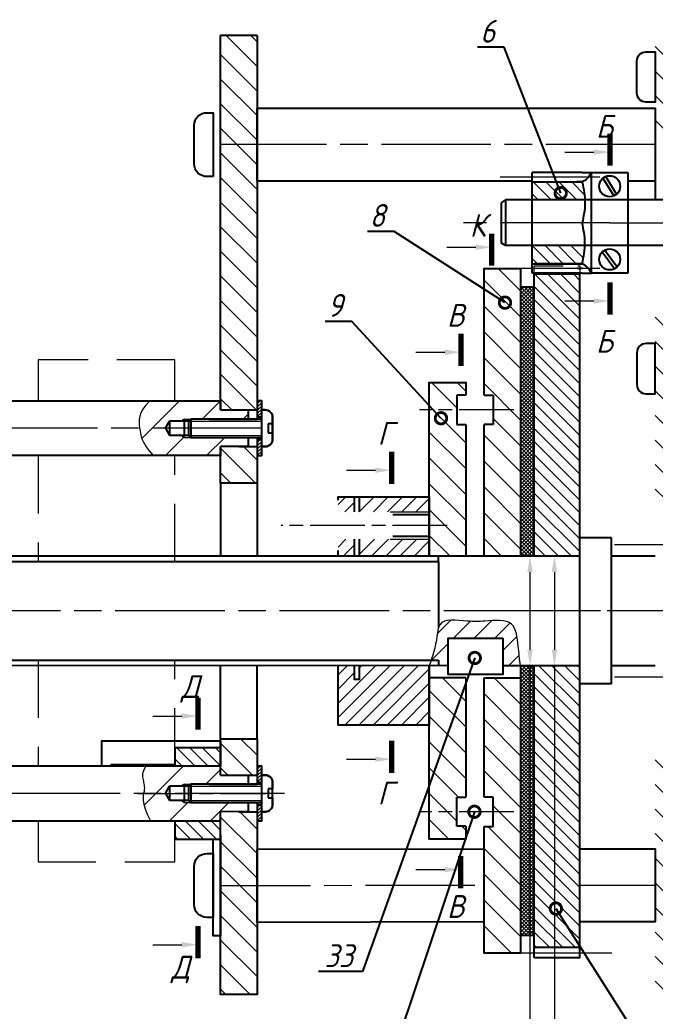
# Model space of a CAD drawing. Header units: millimetres. Extents: x 0 to 841, y 0 to 594.
# Drawn here: x 348.9 to 488.1, y 210.9 to 428 of the extents above; entities that cross this region are included whole.
import ezdxf
from ezdxf import colors
from ezdxf.entities.mleader import LeaderData, LeaderLine
from ezdxf.math import Vec2, Vec3

# ---------------------------------------------------------------- set-up
doc = ezdxf.new("R2010")
doc.units = ezdxf.units.MM
for name, pattern in [('AM_ISO08W050', [18, 12, -1.5, 3, -1.5]), ('AM_ISO08W050x2', [9, 6, -0.75, 1.5, -0.75]), ('HIDDEN', [9.525, 6.35, -3.175])]:
    doc.linetypes.add(name, pattern=pattern)
doc.layers.get('0').update_dxf_attribs({"lineweight": 80})
for name, color, linetype, lineweight in [('AM_0', 7, 'Continuous', 25), ('AM_4', 3, 'Continuous', 9), ('AM_5', 3, 'Continuous', 9), ('AM_7', 4, 'AM_ISO08W050', 9), ('AM_8', 1, 'Continuous', 9), ('OSN25', 2, 'Continuous', 9), ('окружности', 100, 'HIDDEN', 9), ('основные', 7, 'Continuous', 25), ('оч жирные', 7, 'Continuous', 70)]:
    doc.layers.add(name, color=color, linetype=linetype, lineweight=lineweight)
doc.styles.get("Standard").update_dxf_attribs({"font": 'geniso.shx', "oblique": 15})
doc.dimstyles.new('AM_GOST$0', dxfattribs={"dimtxt": 3.5, "dimasz": 3.5, "dimexe": 1, "dimexo": 1, "dimgap": 1.5, "dimtad": 1, "dimtoh": 1, "dimtxsty": 'Standard', "dimcen": 0, "dimclrd": 256, "dimclre": 256, "dimclrt": 2, "dimadec": 0, "dimazin": 2, "dimtp": 0.1, "dimtm": 0.1, "dimtfac": 0.71, "dimtmove": 0, "dimatfit": 3, "dimfxl": 1, "dimtolj": 1, "dimlwd": -1, "dimlwe": -1, "dimarcsym": 1})
pattern_1 = [(315, (-148.3722, 257.1273), (0.7071068, 0.7071068), [])]
pattern_2 = [(315, (-294.718, 1469.2134), (0.7071068, 0.7071068), [])]
pattern_3 = [(45, (-156.80394, -149.65452), (-0.1767767, 0.1767767), [])]
pattern_4 = [(45, (-156.80394, -109.66498), (-0.1767767, 0.1767767), [])]

# ---------------------------------------------------------------- blocks, each defined once
blk = doc.blocks.new('GENZOON8270P5')
at = {"layer": 'AM_8'}
h = blk.add_hatch(dxfattribs=at)
h.set_pattern_fill('ANSI31', color=256, scale=0.6, angle=270, style=0)
h.set_pattern_definition([(315, (-294.718, 1469.2134), (1.3470384, 1.3470384), [])])
h.paths.add_polyline_path([(51.63, 15.66), (51.63, 21.24), (51.63, 21.53), (51.63, 24.53), (51.63, 25.55), (51.63, 28.93), (51.63, 33.53), (47.63, 33.53), (47.63, 15.66), (47.85, 15.88), (47.85, 15.66)])
h.paths.add_polyline_path([(51.63, 52.53), (51.63, 63.53), (47.63, 63.53), (47.63, 52.53)])
h.paths.add_polyline_path([(51.63, 12.53), (51.63, 14.09), (47.85, 14.09), (47.85, 13.88), (47.63, 14.09), (47.63, 12.53)])
h.paths.add_polyline_path([(51.63, -41.47), (51.63, -21.76), (51.63, -16.26), (51.63, -14.82), (47.85, -14.82), (47.63, -14.61), (47.63, -20.19), (47.63, -41.47)])
h.paths.add_polyline_path([(51.63, -12.82), (51.63, -11.47), (47.63, -11.47), (47.63, -13.04), (47.85, -12.82)])
h.paths.add_polyline_path([(4.02, -41.47), (4.02, -29.58), (0.02, -29.58), (0.02, -35.04), (0.02, -41.47)])
h.paths.add_polyline_path([(4.02, -29.58), (4.02, -22.46), (4.02, -21.46), (2.02, -21.46), (0.02, -21.46), (0.02, -29.58)])
h.paths.add_polyline_path([(4.02, -17.46), (4.02, -16.46), (4.02, -13.47), (0.02, -13.47), (0.02, -17.46), (2.02, -17.46)])
h.paths.add_polyline_path([(4.02, 14.53), (4.02, 18.53), (2.02, 18.53), (0.02, 18.53), (0.02, 14.53)])
h.paths.add_polyline_path([(2.02, 22.53), (4.02, 22.53), (4.02, 23.53), (4.02, 51.59), (0.02, 51.59), (0.02, 46.09), (0.02, 22.53)])
h.paths.add_polyline_path([(4.02, 51.59), (4.02, 63.53), (0.02, 63.53), (0.02, 51.59)])
h = blk.add_hatch(dxfattribs=at)
h.set_pattern_fill('_U', color=256, angle=315, style=0, pattern_type=0)
h.set_pattern_definition(pattern_1)
h.paths.add_polyline_path([(39.63, 47.4), (34.13, 47.4), (34.13, 45.53), (39.92, 45.53)])
h = blk.add_hatch(dxfattribs=at)
h.set_pattern_fill('_U', color=256, angle=315, style=0, pattern_type=0)
h.set_pattern_definition(pattern_1)
h.paths.add_polyline_path([(39.63, 40.53), (34.13, 40.53), (34.13, 38.65), (39.63, 38.65)])
h = blk.add_hatch(dxfattribs=at)
h.set_pattern_fill('_U', color=256, angle=315, style=0, pattern_type=0)
h.set_pattern_definition(pattern_1)
h.paths.add_polyline_path([(34.13, 38.65), (39.63, 38.65), (39.92, 40.53), (34.13, 40.53)])
h = blk.add_hatch(dxfattribs=at)
h.set_pattern_fill('_U', color=256, scale=2, angle=315, style=0, pattern_type=0)
h.set_pattern_definition([(315, (-294.718, 1469.2134), (1.4142136, 1.4142136), [])])
h.paths.add_polyline_path([(32.88, 6.53), (32.88, 38.03), (30.88, 38.03), (28.88, 38.03), (28.88, 24.14), (29.88, 24.14), (29.88, 20.94), (28.88, 20.94), (28.88, 6.53)])
h.paths.add_polyline_path([(29.88, -19.88), (29.88, -23.08), (28.88, -23.08), (28.88, -36.97), (32.88, -36.97), (32.88, -6.79), (30.95, -6.79), (28.88, -6.79), (28.88, -19.88)])
h.paths.add_polyline_path([(26.88, 6.53), (26.88, 20.93), (25.88, 20.93), (25.88, 22.53), (22.88, 22.53), (22.88, 6.53)])
h.paths.add_polyline_path([(25.88, -21.47), (25.88, -19.86), (26.88, -19.86), (26.88, -6.79), (24.95, -6.79), (22.88, -6.79), (22.88, -11.97), (22.88, -21.47)])
h.paths.add_polyline_path([(25.88, 22.53), (25.88, 24.14), (26.88, 24.14), (26.88, 25.53), (22.88, 25.53), (22.88, 22.53)])
edge = h.paths.add_edge_path()
edge.add_line((26.88, -24.47), (26.88, -23.08))
edge.add_arc((26.87, -22.93), 0.15, 244.6461, 274.9432, ccw=False)
edge.add_line((26.8, -23.06), (26.56, -23.06))
edge.add_arc((26.5, -22.93), 0.15, 270, 295.3539, ccw=False)
edge.add_arc((26.5, -22.93), 0.15, 244.6461, 270, ccw=False)
edge.add_line((26.44, -23.06), (26.2, -23.06))
edge.add_arc((26.13, -22.93), 0.15, 270, 295.3539, ccw=False)
edge.add_arc((26.13, -22.93), 0.15, 244.6461, 270, ccw=False)
edge.add_line((26.07, -23.06), (25.88, -23.06))
edge.add_line((25.88, -23.06), (25.88, -21.47))
edge.add_line((25.88, -21.47), (22.88, -21.47))
edge.add_line((22.88, -21.47), (22.88, -24.47))
edge.add_line((22.88, -24.47), (26.88, -24.47))
h = blk.add_hatch(dxfattribs=at)
h.set_pattern_fill('_U', color=256, angle=315, style=0, pattern_type=0)
h.set_pattern_definition(pattern_1)
h.paths.add_polyline_path([(34.38, 37.4), (34.38, 8.53), (34.38, 8.53), (34.38, 6.53), (39.38, 6.53), (39.38, 37.4)])
h = blk.add_hatch(dxfattribs=at)
h.set_pattern_fill('ANSI37', color=256, scale=0.091, angle=270, style=0)
h.set_pattern_definition([(315, (-294.718, 1469.2134), (0.204300827, 0.204300827), []), (45, (-294.718, 1469.2134), (-0.204300827, 0.204300827), [])])
h.paths.add_polyline_path([(34.38, 6.53), (34.38, 36.03), (32.88, 36.03), (32.88, 6.53)])
h.paths.add_polyline_path([(34.38, -34.97), (34.38, -5.47), (32.88, -5.47), (32.88, -34.97)])
h = blk.add_hatch(dxfattribs=at)
h.set_pattern_fill('ANSI31', color=256)
h.set_pattern_definition([(45, (-196.447, -148.7567), (-2.245064, 2.245064), [])])
h.paths.add_polyline_path([(-112.34, 22.79), (-112.41, 23.14), (-112.49, 23.53), (-120.01, 23.53), (-120.01, 22.52), (-123.01, 22.53), (-123.01, 21.53), (-116.74, 21.53), (-116.01, 21.53), (-115.61, 21.31), (-114.41, 21.31), (-113.96, 20.53), (-112.11, 20.53), (-112.1, 20.64), (-112.08, 20.79), (-112.07, 20.94), (-112.06, 21.11), (-112.07, 21.29), (-112.09, 21.48), (-112.12, 21.69), (-112.16, 21.93), (-112.21, 22.18), (-112.27, 22.47)])
h.paths.add_polyline_path([(-111.95, 18.81), (-111.98, 18.95), (-112.02, 19.08), (-112.06, 19.2), (-112.1, 19.32), (-112.12, 19.43), (-112.15, 19.55), (-112.16, 19.66), (-112.18, 19.78), (-112.18, 19.89), (-112.18, 20.01), (-112.17, 20.13), (-112.16, 20.25), (-112.14, 20.38), (-112.12, 20.51), (-112.11, 20.53), (-113.96, 20.53), (-114.41, 19.75), (-115.61, 19.75), (-116.01, 19.53), (-116.74, 19.53), (-116.74, 19.53), (-123.01, 19.53), (-123.01, 18.53), (-122.01, 18.53), (-120.01, 18.53), (-120.01, 17.54), (-111.93, 17.54), (-111.9, 17.89), (-111.89, 18.18), (-111.89, 18.43), (-111.91, 18.63)])
h.paths.add_polyline_path([(-111.92, -17.87), (-112.1, -17.6), (-112.25, -17.29), (-112.36, -16.91), (-112.41, -16.47), (-120.01, -16.47), (-120.01, -17.47), (-123.01, -17.46), (-123.01, -18.46), (-116.74, -18.46), (-116.01, -18.46), (-115.61, -18.68), (-114.41, -18.68), (-113.96, -19.46), (-111.26, -19.46), (-111.26, -19.46), (-111.2, -19.29), (-111.16, -19.12), (-111.15, -18.95), (-111.18, -18.79), (-111.25, -18.63), (-111.38, -18.46), (-111.55, -18.29), (-111.73, -18.09)])
h.paths.add_polyline_path([(-111.65, -20.63), (-111.61, -20.4), (-111.55, -20.19), (-111.49, -20), (-111.41, -19.81), (-111.33, -19.63), (-111.26, -19.46), (-113.96, -19.46), (-114.41, -20.24), (-115.61, -20.24), (-116.01, -20.46), (-116.74, -20.46), (-116.74, -20.46), (-123.01, -20.46), (-123.01, -21.46), (-122.01, -21.46), (-120.01, -21.46), (-120.01, -22.46), (-111.63, -22.46), (-111.67, -21.97), (-111.69, -21.56), (-111.69, -21.2), (-111.68, -20.9)])
h.paths.add_polyline_path([(3.02, -17.46), (0.02, -17.46), (0.02, -16.46), (-8.16, -16.46), (-8.32, -16.73), (-8.43, -16.97), (-8.5, -17.18), (-8.54, -17.36), (-8.55, -17.53), (-8.54, -17.68), (-8.51, -17.83), (-8.48, -17.97), (-8.44, -18.11), (-8.41, -18.25), (-8.38, -18.4), (-8.35, -18.55), (-8.34, -18.71), (-8.33, -18.88), (-8.34, -19.05), (-8.37, -19.24), (-8.41, -19.44), (-8.41, -19.46), (-6.03, -19.46), (-5.58, -18.68), (-4.38, -18.68), (-3.98, -18.46), (-3.25, -18.46), (-3.25, -18.46), (3.02, -18.46)])
h.paths.add_polyline_path([(0.02, -21.45), (3.02, -21.46), (3.02, -20.46), (-3.25, -20.46), (-3.98, -20.46), (-4.38, -20.24), (-5.58, -20.24), (-6.03, -19.46), (-8.41, -19.46), (-8.45, -19.66), (-8.47, -19.93), (-8.45, -20.25), (-8.38, -20.65), (-8.24, -21.14), (-8.01, -21.74), (-7.67, -22.46), (0.02, -22.46)])
h.paths.add_polyline_path([(3.02, 19.53), (-3.25, 19.53), (-3.98, 19.53), (-4.38, 19.75), (-5.58, 19.75), (-6.03, 20.53), (-8.85, 20.53), (-8.81, 20.26), (-8.76, 19.95), (-8.69, 19.63), (-8.57, 19.29), (-8.4, 18.92), (-8.15, 18.51), (-7.81, 18.05), (-7.37, 17.53), (0.02, 17.53), (0.02, 18.54), (3.02, 18.53)])
h.paths.add_polyline_path([(3.02, 22.53), (0.02, 22.53), (0.02, 23.53), (-7.72, 23.53), (-8.17, 23.05), (-8.49, 22.61), (-8.71, 22.21), (-8.84, 21.84), (-8.9, 21.49), (-8.91, 21.17), (-8.89, 20.86), (-8.85, 20.56), (-8.85, 20.53), (-6.03, 20.53), (-5.58, 21.31), (-4.38, 21.31), (-3.98, 21.53), (-3.25, 21.53), (-3.25, 21.53), (3.02, 21.53)])
h = blk.add_hatch(dxfattribs=at)
h.set_pattern_fill('_U', color=256, scale=0.25, angle=45, style=0, pattern_type=0)
h.set_pattern_definition(pattern_4)
h.paths.add_polyline_path([(4.02, 23.53), (4.02, 22.53), (4.02, 21.77), (4.52, 21.77), (4.52, 23.53)])
h = blk.add_hatch(dxfattribs=at)
h.set_pattern_fill('_U', color=256, scale=0.25, angle=45, style=0, pattern_type=0)
h.set_pattern_definition(pattern_4)
h.paths.add_polyline_path([(4.02, 19.29), (4.02, 18.53), (4.02, 17.53), (4.52, 17.53), (4.52, 19.29)])
h = blk.add_hatch(dxfattribs=at)
h.set_pattern_fill('_U', color=256, scale=1.1, angle=405, style=0, pattern_type=0)
h.set_pattern_definition([(45, (-294.718, 1469.2134), (-0.77781746, 0.77781746), [])])
h.paths.add_polyline_path([(22.88, -11.97), (22.88, -5.47), (15.19, -5.47), (15.19, -6.97), (14.69, -6.97), (14.69, -5.47), (12.88, -5.47), (12.88, -11.97)])
h.paths.add_polyline_path([(22.88, 6.53), (22.88, 8.39), (20.58, 8.39), (15.19, 8.39), (15.19, 6.53)])
h.paths.add_polyline_path([(20.58, 11.39), (22.88, 11.39), (22.88, 13.03), (15.19, 13.03), (15.19, 11.39)])
h.paths.add_polyline_path([(14.13, 11.39), (14.69, 11.39), (14.69, 13.03), (12.88, 13.03), (12.88, 11.39), (13.83, 11.39)])
h.paths.add_polyline_path([(14.69, 6.53), (14.69, 8.39), (14.13, 8.39), (13.83, 8.39), (12.88, 8.39), (12.88, 7.14), (12.88, 6.53)])
h = blk.add_hatch(dxfattribs=at)
h.set_pattern_fill('_U', color=256, scale=1.6, angle=405, style=0, pattern_type=0)
h.set_pattern_definition([(45, (-294.718, 1469.2134), (-1.1313708, 1.1313708), [])])
edge = h.paths.add_edge_path()
edge.add_spline(control_points=[(32.88, -5.47), (32.79, -4.78), (32.58, -3.3), (32.34, -0.21), (29.15, -0.63), (26.84, -0.66), (23.88, -0.16), (23.71, -2.79), (23.35, -4.05), (23.09, -4.86)], knot_values=[0, 0, 0, 0, 2.179319, 4.676193, 7.613719, 9.584309, 12.59141, 13.924973, 16.562175, 16.562175, 16.562175, 16.562175], degree=3, periodic=0)
edge.add_spline(control_points=[(23.09, -4.86), (23.02, -5.06), (22.95, -5.27), (22.88, -5.47)], knot_values=[16.562175, 16.562175, 16.562175, 16.562175, 17.230365, 17.230365, 17.230365, 17.230365], degree=3, periodic=0)
edge.add_line((22.88, -5.47), (23.88, -5.47))
edge.add_line((23.88, -5.47), (24.95, -5.47))
edge.add_line((24.95, -5.47), (24.95, -2.47))
edge.add_line((24.95, -2.47), (30.95, -2.47))
edge.add_line((30.95, -2.47), (30.95, -5.47))
edge.add_line((30.95, -5.47), (32.88, -5.47))
h = blk.add_hatch(dxfattribs=at)
h.set_pattern_fill('_U', color=256, angle=315, style=0, pattern_type=0)
h.set_pattern_definition(pattern_1)
h.paths.add_polyline_path([(34.38, -36.35), (39.38, -36.35), (39.38, -5.47), (34.38, -5.47)])
h = blk.add_hatch(dxfattribs=at)
h.set_pattern_fill('_U', color=256, angle=315, style=0, pattern_type=0)
h.set_pattern_definition(pattern_2)
h.paths.add_polyline_path([(0.02, -14.46), (-4.98, -14.46), (-4.98, -16.46), (0.02, -16.46)])
h = blk.add_hatch(dxfattribs=at)
h.set_pattern_fill('_U', color=256, scale=0.25, angle=45, style=0, pattern_type=0)
h.set_pattern_definition(pattern_3)
h.paths.add_polyline_path([(4.02, -16.46), (4.02, -17.46), (4.02, -18.22), (4.52, -18.22), (4.52, -16.46)])
h = blk.add_hatch(dxfattribs=at)
h.set_pattern_fill('_U', color=256, scale=0.25, angle=45, style=0, pattern_type=0)
h.set_pattern_definition(pattern_3)
h.paths.add_polyline_path([(4.02, -20.7), (4.02, -21.46), (4.02, -22.46), (4.52, -22.46), (4.52, -20.7)])
h = blk.add_hatch(dxfattribs=at)
h.set_pattern_fill('_U', color=256, angle=315, style=0, pattern_type=0)
h.set_pattern_definition(pattern_2)
h.paths.add_polyline_path([(-4.98, -24.46), (0.02, -24.46), (0.02, -22.46), (-4.98, -22.46)])
at = {"layer": 'AM_0'}
for p, q in [((39.63, 48.53), (34.13, 48.53)), ((34.13, 37.53), (34.13, 48.53)), ((40.63, 37.53), (40.63, 48.53)), ((31.21, 45.53), (30.8, 45.26)), ((30.8, 40.79), (30.8, 45.26)), ((34.13, 45.53), (31.21, 45.53)), ((34.13, 40.53), (34.13, 45.53)), ((49.63, 45.53), (39.63, 45.53)), ((31.21, 40.53), (30.8, 40.79)), ((34.13, 40.53), (31.21, 40.53)), ((49.63, 40.53), (39.63, 40.53)), ((39.38, 38.53), (34.38, 38.53)), ((39.63, 37.53), (34.13, 37.53)), ((34.38, 6.53), (34.38, 37.53)), ((39.38, 37.4), (34.38, 37.4)), ((39.38, -37.47), (39.38, 37.53)), ((-6.03, 20.53), (-5.58, 21.31)), ((-3.48, 21.31), (-5.58, 21.31)), ((-5.58, 21.31), (-5.58, 19.75)), ((-3.98, 21.53), (-3.98, 19.53)), ((-6.03, 20.53), (-5.58, 19.75)), ((-3.48, 19.75), (-5.58, 19.75)), ((42.82, 8.53), (39.38, 8.53)), ((39.38, -7.47), (39.38, 8.53)), ((42.82, -7.47), (42.82, 8.53)), ((39.38, -5.47), (39.38, 6.53)), ((47.63, 6.53), (42.82, 6.53)), ((34.38, -37.47), (34.38, -5.47)), ((47.63, -5.47), (42.82, -5.47)), ((42.82, -7.47), (39.38, -7.47)), ((-6.03, -19.46), (-5.58, -18.68)), ((-6.03, -19.46), (-5.58, -20.24)), ((-3.48, -18.68), (-5.58, -18.68)), ((-5.58, -18.68), (-5.58, -20.24)), ((-3.98, -18.46), (-3.98, -20.46)), ((-3.48, -20.24), (-5.58, -20.24)), ((39.38, -36.35), (34.38, -36.35)), ((39.38, -37.47), (34.38, -37.47))]:
    blk.add_line(p, q, dxfattribs=at)
at = {"layer": 'AM_4'}
for p, q in [((-3.98, 21.53), (-4.38, 21.31)), ((-3.98, 21.53), (-3.25, 21.53)), ((-3.48, 21.31), (4.52, 21.31)), ((-3.98, 19.53), (-4.38, 19.75)), ((-3.48, 19.75), (4.52, 19.75)), ((-3.98, 19.53), (-3.25, 19.53)), ((18.58, 11.39), (22.88, 11.39)), ((18.58, 8.39), (22.88, 8.39)), ((-3.98, -18.46), (-4.38, -18.68)), ((-3.98, -18.46), (-3.25, -18.46)), ((-3.48, -18.68), (4.52, -18.68)), ((-3.98, -20.46), (-4.38, -20.24)), ((-3.98, -20.46), (-3.25, -20.46)), ((-3.48, -20.24), (4.52, -20.24))]:
    blk.add_line(p, q, dxfattribs=at)
for points in [[(-7.72, 23.53), (-8.17, 23.05), (-8.49, 22.61), (-8.71, 22.21), (-8.84, 21.84), (-8.9, 21.49), (-8.91, 21.17), (-8.89, 20.86), (-8.85, 20.56), (-8.81, 20.26), (-8.76, 19.95), (-8.69, 19.63), (-8.57, 19.29), (-8.4, 18.92), (-8.15, 18.51), (-7.81, 18.05), (-7.37, 17.53)], [(-8.16, -16.46), (-8.32, -16.73), (-8.43, -16.97), (-8.5, -17.18), (-8.54, -17.36), (-8.55, -17.53), (-8.54, -17.68), (-8.51, -17.83), (-8.48, -17.97), (-8.44, -18.11), (-8.41, -18.25), (-8.38, -18.4), (-8.35, -18.55), (-8.34, -18.71), (-8.33, -18.88), (-8.34, -19.05), (-8.37, -19.24), (-8.41, -19.44), (-8.45, -19.66), (-8.47, -19.93), (-8.45, -20.25), (-8.38, -20.65), (-8.24, -21.14), (-8.01, -21.74), (-7.67, -22.46)]]:
    blk.add_lwpolyline(points, dxfattribs=at)
at = {"layer": 'AM_7'}
for p, q in [((47.63, 51.59), (0.02, 51.59)), ((41.55, 48.03), (30.63, 48.03)), ((42.63, 43.03), (26.63, 43.03)), ((41.55, 38.06), (30.63, 38.03)), ((41.55, 38.03), (30.88, 38.03)), ((4.52, 20.53), (-125.51, 20.53)), ((72.47, 0.53), (-130.6, 0.54)), ((7.02, -19.46), (-127.01, -19.46)), ((27.88, -29.54), (0.02, -29.58)), ((47.63, -29.54), (39.38, -29.54)), ((42.88, -36.97), (30.88, -36.97))]:
    blk.add_line(p, q, dxfattribs=at)
at = {"layer": 'AM_7', "linetype": 'AM_ISO08W050x2'}
for p, q in [((42.63, 43.03), (62.63, 43.03)), ((32.15, 22.53), (21.8, 22.53)), ((24.83, 9.89), (6.64, 9.89)), ((58.18, 7.78), (43.18, 7.78)), ((50.63, 0.53), (36.38, 0.53)), ((58.18, -6.72), (43.18, -6.72)), ((58.18, -6.72), (43.18, -6.72)), ((-9.03, -19.46), (5.02, -19.46)), ((32.15, -21.47), (21.8, -21.47))]:
    blk.add_line(p, q, dxfattribs=at)
at = {"layer": 'OSN25'}
blk.add_spline([(32.88, -5.47), (32.61, -3.31), (31.9, -0.92), (28.98, -0.59), (27.01, -0.59), (24.02, -0.98), (23.72, -2.27), (22.88, -5.47)], degree=3, dxfattribs=at)
at = {"layer": 'окружности'}
for points in [[(-4.98, 23.53), (-4.98, 28.03), (-19.98, 28.03), (-19.98, 23.53)], [(-19.98, 17.53), (-19.98, 5.92)], [(-4.98, 5.92), (-4.98, 17.53)], [(-19.98, -4.85), (-19.98, -16.46)], [(-4.98, -16.46), (-4.98, -4.85)], [(-19.98, -22.46), (-19.98, -26.97), (-4.98, -26.97), (-4.98, -22.46)]]:
    blk.add_lwpolyline(points, dxfattribs=at)
at = {"layer": 'основные'}
for p, q in [((4.02, 63.53), (0.02, 63.53)), ((47.61, 52.53), (47.61, 45.53)), ((39.63, 48.53), (40.63, 48.53)), ((40.63, 48.53), (44.63, 48.53)), ((42.2, 48.09), (41.88, 47.9)), ((41.88, 47.9), (43.08, 45.97)), ((43.4, 46.15), (42.2, 48.09)), ((44.63, 48.53), (44.63, 37.53)), ((34.13, 47.53), (39.63, 47.53)), ((31.21, 45.53), (31.21, 40.53)), ((39.63, 45.53), (34.13, 45.53)), ((39.63, 40.53), (34.13, 40.53)), ((41.82, 39.83), (42.12, 40.05)), ((43.17, 37.98), (41.82, 39.83)), ((42.12, 40.05), (43.46, 38.22)), ((34.13, 38.53), (39.63, 38.53)), ((39.63, 38.03), (39.13, 38.03)), ((39.63, 37.53), (40.63, 37.53)), ((44.63, 37.53), (40.63, 37.53)), ((32.88, 36.03), (34.38, 36.03)), ((26.88, 24.14), (25.88, 24.14)), ((25.88, 24.14), (25.88, 20.93)), ((28.88, 24.14), (29.88, 24.14)), ((29.88, 24.14), (29.88, 20.94)), ((2.02, 22.53), (4.02, 22.53)), ((4.02, 21.77), (4.52, 21.77)), ((-3.25, 21.53), (-3.48, 21.31)), ((-3.48, 21.31), (-3.48, 19.75)), ((-3.25, 21.53), (-3.25, 19.53)), ((4.52, 21.53), (-3.25, 21.53)), ((-1.25, 21.53), (4.02, 21.53)), ((5.72, 21.03), (5.22, 21.03)), ((5.22, 21.03), (5.22, 20.03)), ((25.88, 20.93), (26.88, 20.93)), ((29.88, 20.94), (28.89, 20.94)), ((-3.48, 19.75), (-3.25, 19.53)), ((5.22, 20.03), (5.72, 20.03)), ((-3.25, 19.53), (4.52, 19.53)), ((2.02, 18.53), (4.02, 18.53)), ((4.02, 19.29), (4.52, 19.29)), ((0.02, 14.53), (0.02, 6.53)), ((4.02, 14.53), (4.02, 6.53)), ((18.88, 11.09), (22.88, 11.09)), ((18.88, 8.7), (22.88, 8.7)), ((34.38, 6.53), (34.38, 8.53)), ((39.38, 6.53), (-119.01, 6.54)), ((23.88, 5.91), (23.88, 6.53)), ((23.88, 5.91), (-120.01, 5.92)), ((23.88, 5.91), (23.88, -1.3)), ((-120.01, -4.85), (23.88, -4.86)), ((23.88, -4.86), (23.88, -5.47)), ((24.95, -5.47), (-118.97, -5.46)), ((0.02, -13.47), (0.02, -5.47)), ((4.02, -13.47), (4.02, -5.47)), ((32.88, -5.47), (30.95, -5.47)), ((39.38, -5.47), (31.38, -5.47)), ((26.88, -6.79), (22.88, -6.79)), ((28.88, -6.79), (32.88, -6.79)), ((-4.98, -16.33), (-12, -16.33)), ((-12, -16.33), (-12, -16.46)), ((0.02, -16.59), (0.02, -16.33)), ((2.02, -17.46), (4.02, -17.46)), ((4.02, -18.22), (4.52, -18.22)), ((-3.25, -18.46), (-3.48, -18.68)), ((-3.48, -18.68), (-3.48, -20.24)), ((-3.25, -18.46), (-3.25, -20.46)), ((4.52, -18.46), (-3.25, -18.46)), ((-1.25, -18.46), (4.02, -18.46)), ((5.72, -18.96), (5.22, -18.96)), ((5.22, -18.96), (5.22, -19.96)), ((-3.48, -20.24), (-3.25, -20.46)), ((-3.25, -20.46), (4.52, -20.46)), ((5.22, -19.96), (5.72, -19.96)), ((25.88, -23.06), (25.88, -19.86)), ((25.88, -19.86), (26.88, -19.86)), ((29.88, -19.88), (28.88, -19.88)), ((29.88, -23.08), (29.88, -19.88)), ((2.02, -21.46), (4.02, -21.46)), ((4.02, -20.7), (4.52, -20.7)), ((26.88, -23.06), (25.88, -23.06)), ((28.88, -23.08), (29.88, -23.08)), ((32.88, -34.97), (34.38, -34.97)), ((4.02, -41.47), (0.02, -41.47))]:
    blk.add_line(p, q, dxfattribs=at)
for points in [[(0.02, 22.53), (0.02, 63.53)], [(4.02, 63.53), (4.02, 21.53)], [(34.13, 47.59), (4.02, 47.59), (4.02, 55.59), (47.61, 55.59), (47.61, 47.59), (44.63, 47.59)], [(28.88, 24.14), (28.88, 38.03), (32.88, 38.03), (32.88, 6.53)], [(22.88, 6.53), (22.88, 25.53), (26.88, 25.53), (26.88, 24.14)], [(-120.01, 22.52), (-120.01, 23.53), (0.02, 23.53), (0.02, 22.53)], [(4.02, 19.53), (4.02, 17.53), (4.52, 17.53), (4.52, 23.53), (4.02, 23.53), (4.02, 21.53)], [(0.02, 22.53), (0.02, 22.53), (3.02, 22.53), (3.02, 21.53)], [(26.88, 20.93), (26.88, 6.53)], [(28.88, 6.53), (28.88, 20.95)], [(0.02, 18.53), (0.02, 17.53), (-120.01, 17.53), (-120.01, 18.53)], [(4.02, 19.53), (4.02, 14.53), (0.02, 14.53), (0.02, 18.53)], [(3.02, 19.53), (3.02, 18.53), (0.02, 18.54), (0.02, 18.54)], [(12.88, 12.64), (12.88, 13.03), (22.88, 13.03), (22.88, 6.53)], [(14.69, 11.39), (14.69, 13.03), (15.19, 13.03), (15.19, 11.39)], [(14.69, 6.53), (14.69, 8.39)], [(15.19, 8.39), (15.19, 6.53)], [(12.88, 6.53), (12.88, 7.14)], [(22.88, -5.47), (22.88, -11.97), (12.88, -11.97), (12.88, -5.47)], [(15.19, -5.47), (15.19, -6.97), (14.69, -6.97), (14.69, -5.47)], [(26.88, -23.06), (26.88, -24.47), (22.88, -24.47), (22.88, -5.47)], [(32.88, -5.47), (32.88, -36.97), (28.88, -36.97), (28.88, -23.08)], [(26.88, -6.79), (26.88, -19.86)], [(28.88, -19.88), (28.88, -6.79)], [(-12.98, -16.46), (-12.98, -13.69), (0.02, -13.69), (0.02, -16.46)], [(0.02, -17.46), (0.02, -13.47), (4.02, -13.47), (4.02, -16.46)], [(0.02, -17.46), (0.02, -14.46), (-4.98, -14.46), (-4.98, -16.46)], [(0.02, -17.46), (0.02, -16.46), (-120.01, -16.46), (-120.01, -17.46)], [(4.02, -20.46), (4.02, -22.46), (4.52, -22.46), (4.52, -16.46), (4.02, -16.46), (4.02, -18.46)], [(0.02, -17.46), (0.02, -17.46), (3.02, -17.46), (3.02, -18.46)], [(3.02, -20.46), (3.02, -21.46), (0.02, -21.45), (0.02, -21.45)], [(-120.01, -21.46), (-120.01, -22.46), (0.02, -22.46), (0.02, -21.46)], [(-4.98, -22.46), (-4.98, -24.46), (0.02, -24.46), (0.02, -21.46)], [(4.02, -22.46), (4.02, -41.47), (0.02, -41.47), (0.02, -21.46)], [(0.02, -24.04), (0.02, -35.04), (-0.78, -35.04), (-0.78, -24.46)], [(28.88, -33.54), (4.02, -33.58), (4.02, -25.58), (28.88, -25.54)], [(39.38, -25.54), (47.61, -25.54), (47.61, -33.54), (39.38, -33.54)]]:
    blk.add_lwpolyline(points, dxfattribs=at)
for points in [[(-0.78, 48.09), (-1.48, 48.09, -0.414214), (-2.88, 49.49), (-2.88, 53.69, -0.414214), (-1.48, 55.09), (-0.78, 55.09)], [(-0.78, -33.04), (-1.48, -33.04, -0.414214), (-2.88, -31.64), (-2.88, -27.44, -0.414214), (-1.48, -26.04), (-0.78, -26.04)]]:
    blk.add_lwpolyline(points, format="xyb", close=True, dxfattribs=at)
for points in [[(5.72, 20.03), (5.72, 19.33, -0.414214), (4.92, 18.53), (4.52, 18.53), (4.52, 22.53), (4.92, 22.53, -0.414214), (5.72, 21.73), (5.72, 20.03)], [(5.72, 21.03), (5.72, 21.73, 0.414214), (4.92, 22.53), (4.52, 22.53)], [(4.52, 22.53), (4.92, 22.53, -0.414214), (5.72, 21.73), (5.72, 21.03)], [(4.52, 18.53), (4.92, 18.53, 0.414214), (5.72, 19.33), (5.72, 21.03)], [(5.72, 20.03), (5.72, 19.33, -0.414214), (4.92, 18.53), (4.52, 18.53)], [(5.72, -18.96), (5.72, -18.26, 0.414214), (4.92, -17.46), (4.52, -17.46)], [(4.52, -17.46), (4.92, -17.46, -0.414214), (5.72, -18.26), (5.72, -18.96)], [(4.52, -21.46), (4.92, -21.46, 0.414214), (5.72, -20.66), (5.72, -18.96)], [(5.72, -19.96), (5.72, -20.66, -0.414214), (4.92, -21.46), (4.52, -21.46)]]:
    blk.add_lwpolyline(points, format="xyb", dxfattribs=at)
blk.add_lwpolyline([(30.95, -2.47), (30.95, -6.43), (24.95, -6.43), (24.95, -2.47)], close=True, dxfattribs=at)
for centre in [(42.64, 47.03), (42.64, 39.02)]:
    blk.add_circle(centre, 1.15, dxfattribs=at)
for points in [[(40.63, 48.53), (39.63, 47.53), (39.05, 47.53)], [(39.63, 47.53), (39.93, 45.19), (39.63, 43.03)], [(39.63, 38.53), (39.93, 40.87), (39.63, 43.03)], [(40.63, 37.53), (39.63, 38.53), (39.05, 38.53)]]:
    blk.add_spline(points, degree=3, dxfattribs=at)
blk = doc.blocks.new('*D38')
at = {"layer": 'AM_5', "linetype": 'ByBlock', "transparency": 16777216}
for p, q in [((470.65, 310.57), (465.06, 310.57)), ((466.06, 307.07), (466.06, 290.07)), ((470.65, 286.57), (465.06, 286.57)), ((466.06, 286.57), (466.06, 173.94)), ((466.06, 173.94), (443.22, 173.94))]:
    blk.add_line(p, q, dxfattribs=at)
at = {"layer": 'AM_5', "transparency": 16777216}
for points in [[(465.47, 307.07), (466.64, 307.07), (466.06, 310.57)], [(465.47, 290.07), (466.64, 290.07), (466.06, 286.57)]]:
    blk.add_solid(points, dxfattribs=at)
at = {"layer": 'Defpoints', "color": 0, "transparency": 16777216}
for p in [(471.65, 310.57), (466.06, 286.57), (471.65, 286.57)]:
    blk.add_point(p, dxfattribs=at)
at = {"layer": 'AM_5', "color": 2, "transparency": 16777216, "insert": (453.89, 177.2), "char_height": 3.5, "attachment_point": 5}
blk.add_mtext('\\A1;%%C12{}{\\C2; H7/e8}', dxfattribs=at)
blk = doc.blocks.new('*D66')
at = {"layer": 'AM_5', "linetype": 'ByBlock', "transparency": 16777216}
for p, q in [((461.1, 310.57), (461.71, 310.57)), ((460.71, 307.07), (460.71, 290.07)), ((460.71, 286.57), (460.71, 186.87)), ((461.1, 286.57), (461.71, 286.57)), ((460.71, 186.87), (438.56, 186.87))]:
    blk.add_line(p, q, dxfattribs=at)
at = {"layer": 'AM_5', "transparency": 16777216}
for points in [[(460.13, 307.07), (461.29, 307.07), (460.71, 310.57)], [(460.13, 290.07), (461.29, 290.07), (460.71, 286.57)]]:
    blk.add_solid(points, dxfattribs=at)
at = {"layer": 'Defpoints', "color": 0, "transparency": 16777216}
for p in [(460.1, 310.57), (460.1, 286.57), (460.71, 286.57)]:
    blk.add_point(p, dxfattribs=at)
at = {"layer": 'AM_5', "color": 2, "transparency": 16777216, "insert": (448.88, 190.12), "char_height": 3.5, "attachment_point": 5}
blk.add_mtext('\\A1;%%C12H11/e8', dxfattribs=at)
blk = doc.blocks.new('_DotSmall')
at = {"color": 0, "linetype": 'ByBlock', "const_width": 0.5}
blk.add_lwpolyline([(-0.0625, 0, 1), (0.0625, 0, 1)], format="xyb", close=True, dxfattribs=at)

msp = doc.modelspace()

# ---------------------------------------------------------------- linework, layer by layer
at = {"layer": 'AM_5'}
for p, q in [((468.351, 399.061), (474.67, 399.061)), ((442.512, 378.224), (448.831, 378.224)), ((468.351, 366.45), (474.67, 366.45)), ((435.721, 355.237), (442.04, 355.237)), ((420.532, 329.38), (426.851, 329.38)), ((378.112, 275.529), (384.431, 275.529)), ((420.532, 266.08), (426.851, 266.08)), ((435.721, 241.899), (442.04, 241.899)), ((378.112, 225.46), (384.431, 225.46))]:
    msp.add_line(p, q, dxfattribs=at)
at = {"layer": 'AM_5', "linetype": 'Continuous'}
for points in [[(474.67, 398.478), (474.67, 399.644), (478.17, 399.061)], [(448.831, 378.807), (448.831, 377.64), (452.331, 378.224)], [(474.67, 365.867), (474.67, 367.033), (478.17, 366.45)], [(442.04, 354.653), (442.04, 355.82), (445.54, 355.237)], [(426.851, 328.797), (426.851, 329.964), (430.351, 329.38)], [(384.431, 274.946), (384.431, 276.113), (387.931, 275.529)], [(426.851, 265.497), (426.851, 266.664), (430.351, 266.08)], [(442.04, 242.483), (442.04, 241.316), (445.54, 241.899)], [(384.431, 224.876), (384.431, 226.043), (387.931, 225.46)]]:
    msp.add_trace(points, dxfattribs=at)
at = {"layer": 'окружности'}
for p, q in [((461.65, 374.143), (471.65, 374.143)), ((461.65, 372.568), (461.65, 374.143)), ((471.65, 374.143), (471.65, 372.568))]:
    msp.add_line(p, q, dxfattribs=at)
at = {"layer": 'основные'}
for points in [[(486.122, 421.009), (488.122, 421.009), (488.122, 410.009), (486.122, 410.009, -0.4142136), (484.122, 412.009), (484.122, 419.009, -0.4142136)], [(486.122, 346.127), (488.122, 346.127), (488.122, 357.127), (486.122, 357.127, 0.4142136), (484.122, 355.127), (484.122, 348.127, 0.4142136)]]:
    msp.add_lwpolyline(points, format="xyb", close=True, dxfattribs=at)
at = {"layer": 'оч жирные'}
for p, q in [((478.17, 403.092), (478.17, 396.092)), ((452.331, 374.193), (452.331, 381.193)), ((478.17, 370.48), (478.17, 363.48)), ((445.54, 359.267), (445.54, 352.267)), ((430.351, 333.411), (430.351, 326.411)), ((387.931, 279.56), (387.931, 272.56)), ((430.351, 270.111), (430.351, 263.111)), ((445.54, 237.869), (445.54, 244.869)), ((387.931, 229.49), (387.931, 222.49))]:
    msp.add_line(p, q, dxfattribs=at)

# ---------------------------------------------------------------- block references
at = {"layer": 'AM_0', "xscale": 2, "yscale": 2, "zscale": 2}
msp.add_blockref('GENZOON8270P5', (392.894, 297.513), dxfattribs=at)

# ---------------------------------------------------------------- texts
at = {"layer": 'основные', "char_height": 5}
for s, insert, attachment_point in [('Б', (475.173, 407.221), 1), ('К', (447.52, 380.499), 7), ('В', (442.542, 365.816), 1), ('Б', (475.173, 360.133), 1), ('Г', (427.354, 339.96), 1), ('Д', (384.296, 284.491), 1), ('Г', (427.354, 261.176), 1), ('В', (442.542, 231.32), 7), ('Д', (382.149, 223.032), 1)]:
    msp.add_mtext(s, dxfattribs=dict(at, insert=insert, attachment_point=attachment_point))

# ---------------------------------------------------------------- dimensions: what is measured, and where the dimension line sits
at = {"layer": 'AM_5'}
dim = msp.add_linear_dim(base=(460.711, 286.568), p1=(460.099, 310.569), p2=(460.099, 286.568), angle=90, text='%%C12H11/e8', dimstyle='AM_GOST$0', dxfattribs=at)
dim.commit()
dim.dimension.update_dxf_attribs({"geometry": '*D66', "text_midpoint": (448.884, 186.874), "dimtype": 160})
dim = msp.add_linear_dim(base=(466.056, 286.568), p1=(471.65, 310.568), p2=(471.65, 286.568), angle=90, text='%%C12{}{\\C2; H7/e8}', dimstyle='AM_GOST$0', override={"dimtdec": 3}, dxfattribs=at)
dim.commit()
dim.dimension.update_dxf_attribs({"geometry": '*D38', "text_midpoint": (453.886, 173.945), "dimtype": 160})

# ---------------------------------------------------------------- leaders
at = {"layer": 'AM_4'}
ml = msp.add_multileader_mtext('Standard', dxfattribs=at)
ml.set_content('6', color=256)
ml.set_leader_properties()
ml.set_arrow_properties(name='DOTSMALL')
ml.build(insert=Vec2(0, 0))
ml.multileader.update_dxf_attribs({"text_left_attachment_type": 6, "text_right_attachment_type": 6, "dogleg_length": 0, "arrow_head_size": 5})
ctx = ml.context
ctx.base_point, ctx.char_height, ctx.arrow_head_size, ctx.plane_origin = Vec3(448.347, 422.03), 5, 5, Vec3(467.435, 390.072)
ctx.left_attachment, ctx.right_attachment, ctx.text_align_type = 6, 6, 2
notes = []
notes.append((ctx, [(0, (1, 1, 0), (455.063, 422.03), (-1, 0), 0, [(0, [(467.435, 390.072)], 0, [])])]))
ctx.mtext.insert, ctx.mtext.alignment, ctx.mtext.flow_direction = Vec3(453.063, 428.03), 3, 5
ml = msp.add_multileader_mtext('Standard', dxfattribs=at)
ml.set_content('8', color=256)
ml.set_leader_properties()
ml.set_arrow_properties(name='DOTSMALL')
ml.build(insert=Vec2(0, 0))
ml.multileader.update_dxf_attribs({"text_left_attachment_type": 6, "text_right_attachment_type": 6, "dogleg_length": 0, "arrow_head_size": 5})
ctx = ml.context
ctx.base_point, ctx.char_height, ctx.arrow_head_size, ctx.plane_origin = Vec3(423.751, 381.692), 5, 5, Vec3(455.233, 366.084)
ctx.left_attachment, ctx.right_attachment, ctx.text_align_type = 6, 6, 2
notes.append((ctx, [(0, (1, 1, 0), (430.956, 381.692), (-1, 0), 0, [(0, [(455.233, 366.084)], 0, [])])]))
ctx.mtext.insert, ctx.mtext.alignment, ctx.mtext.flow_direction = Vec3(428.956, 387.692), 3, 5
ml = msp.add_multileader_mtext('Standard', dxfattribs=at)
ml.set_content('9', color=256)
ml.set_leader_properties()
ml.set_arrow_properties(name='DOTSMALL')
ml.build(insert=Vec2(0, 0))
ml.multileader.update_dxf_attribs({"text_left_attachment_type": 6, "text_right_attachment_type": 6, "dogleg_length": 0, "arrow_head_size": 5})
ctx = ml.context
ctx.base_point, ctx.char_height, ctx.arrow_head_size, ctx.plane_origin = Vec3(414.939, 361.986), 5, 5, Vec3(441.209, 340.763)
ctx.left_attachment, ctx.right_attachment, ctx.text_align_type = 6, 6, 2
notes.append((ctx, [(0, (1, 1, 0), (421.663, 361.986), (-1, 0), 0, [(0, [(441.209, 340.763)], 0, [])])]))
ctx.mtext.insert, ctx.mtext.alignment, ctx.mtext.flow_direction = Vec3(419.663, 367.986), 3, 5
ml = msp.add_multileader_mtext('Standard', dxfattribs=at)
ml.set_content('33', color=256)
ml.set_leader_properties()
ml.set_arrow_properties(name='DOTSMALL')
ml.build(insert=Vec2(0, 0))
ml.multileader.update_dxf_attribs({"text_left_attachment_type": 6, "text_right_attachment_type": 6, "dogleg_length": 0, "arrow_head_size": 5})
ctx = ml.context
ctx.base_point, ctx.char_height, ctx.arrow_head_size, ctx.plane_origin = Vec3(413.295, 219.551), 5, 5, Vec3(448.608, 288.264)
ctx.left_attachment, ctx.right_attachment, ctx.text_align_type = 6, 6, 2
notes.append((ctx, [(0, (1, 1, 0), (424.001, 219.551), (-1, 0), 0, [(0, [(448.608, 288.264)], 0, [])])]))
ctx.mtext.insert, ctx.mtext.alignment, ctx.mtext.flow_direction = Vec3(422.001, 225.551), 3, 5
ml = msp.add_multileader_mtext('Standard', dxfattribs=at)
ml.set_content('14', color=256)
ml.set_leader_properties()
ml.set_arrow_properties(name='DOTSMALL')
ml.build(insert=Vec2(0, 0))
ml.multileader.update_dxf_attribs({"text_left_attachment_type": 6, "text_right_attachment_type": 6, "dogleg_length": 0, "arrow_head_size": 5})
ctx = ml.context
ctx.base_point, ctx.char_height, ctx.arrow_head_size, ctx.plane_origin = Vec3(420.976, 197.289), 5, 5, Vec3(448.537, 254.576)
ctx.left_attachment, ctx.right_attachment, ctx.text_align_type = 6, 6, 2
notes.append((ctx, [(0, (1, 1, 0), (429.306, 197.289), (-1, 0), 0, [(0, [(448.537, 254.576)], 0, [])])]))
ctx.mtext.insert, ctx.mtext.alignment, ctx.mtext.flow_direction = Vec3(427.306, 203.289), 3, 5
ml = msp.add_multileader_mtext('Standard', dxfattribs=at)
ml.set_content('7', color=256)
ml.set_leader_properties()
ml.set_arrow_properties(name='DOTSMALL')
ml.build(insert=Vec2(0, 0))
ml.multileader.update_dxf_attribs({"text_left_attachment_type": 6, "text_right_attachment_type": 6, "dogleg_length": 0, "arrow_head_size": 5})
ctx = ml.context
ctx.base_point, ctx.char_height, ctx.arrow_head_size, ctx.plane_origin = Vec3(492.858, 191.744), 5, 5, Vec3(466.384, 233.369)
ctx.left_attachment, ctx.right_attachment = 6, 6
notes.append((ctx, [(0, (1, 1, 0), (492.858, 191.744), (1, 0), 0, [(0, [(466.384, 233.369)], 0, [])])]))
ctx.mtext.insert, ctx.mtext.flow_direction = Vec3(494.858, 197.744), 5
for ctx, leaders in notes:
    for number, flags, end, landing, length, lines in leaders:
        leader = LeaderData()
        leader.index, (leader.has_last_leader_line, leader.has_dogleg_vector, leader.attachment_direction) = number, flags
        leader.last_leader_point, leader.dogleg_vector, leader.dogleg_length = Vec3(end), Vec3(landing), length
        for number, points, colour, breaks in lines:
            line = LeaderLine()
            line.index, line.vertices, line.color, line.breaks = number, Vec3.list(points), colors.encode_raw_color(colour), breaks
            leader.lines.append(line)
        ctx.leaders.append(leader)

doc.saveas('drawing.dxf')
